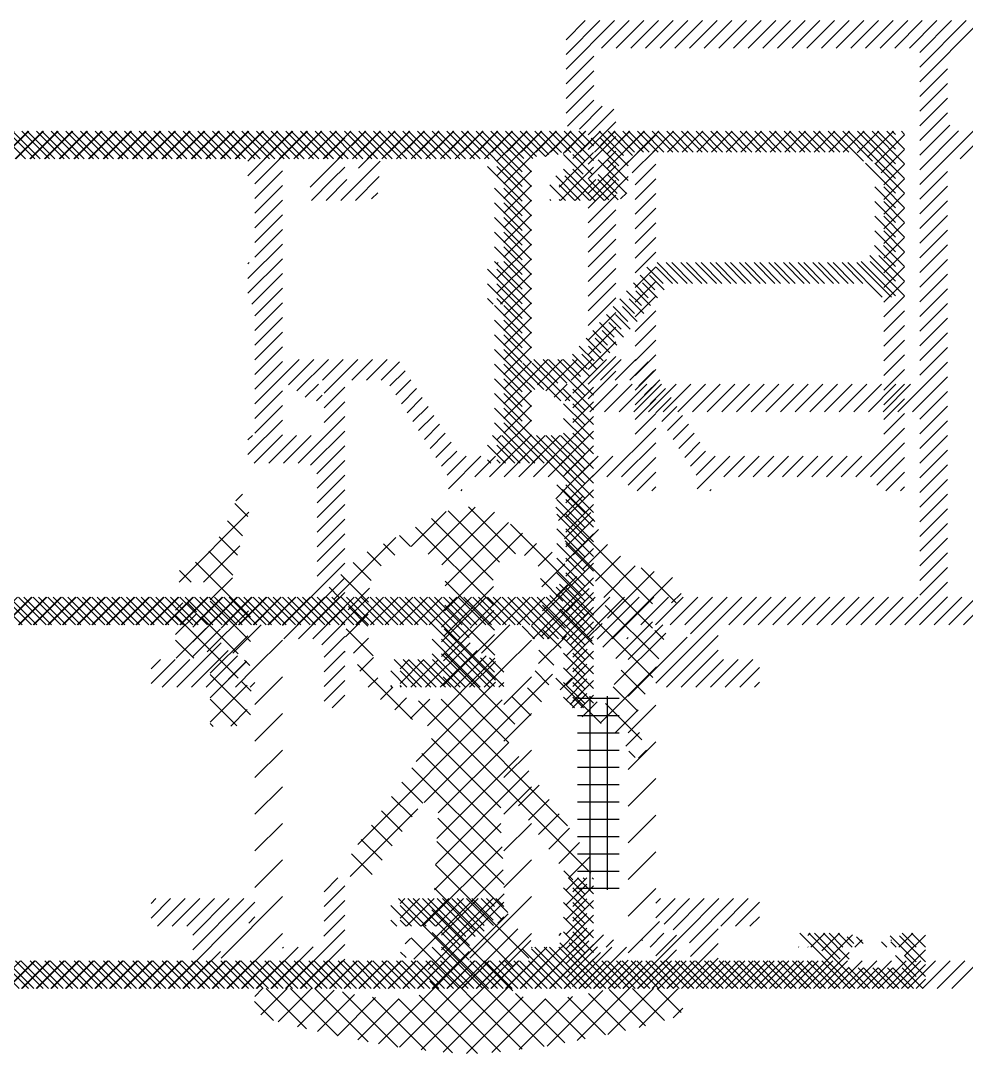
# Model space of a CAD drawing. Extents: x -0.04 to 2.29, y -0.5 to 2.03.
# Drawn here: x 0.5206 to 0.589, y 0.6793 to 0.754 of the extents above; entities that cross this region are included whole.
import ezdxf

# ---------------------------------------------------------------- set-up
doc = ezdxf.new("R2010")
doc.units = 0
doc.header["$LTSCALE"] = 0.1
doc.linetypes.add('AUSGEZOGEN', pattern=[0])
doc.layers.get('0').update_dxf_attribs({"linetype": 'AUSGEZOGEN'})
doc.layers.add('SCHRAFF', color=4, linetype='AUSGEZOGEN')

# ---------------------------------------------------------------- blocks, each defined once
blk = doc.blocks.new('*X')
at = {"color": 0}
for p, q in [((0.462, 0.7505), (0.4655, 0.754)), ((0.462, 0.75156), (0.46444, 0.754)), ((0.462, 0.752621), (0.463379, 0.754)), ((0.464561, 0.752), (0.466561, 0.754)), ((0.465622, 0.752), (0.467622, 0.754)), ((0.466682, 0.752), (0.468682, 0.754)), ((0.467743, 0.752), (0.469743, 0.754)), ((0.468804, 0.752), (0.470804, 0.754)), ((0.469864, 0.752), (0.471864, 0.754)), ((0.470925, 0.752), (0.472925, 0.754)), ((0.471986, 0.752), (0.473986, 0.754)), ((0.473046, 0.752), (0.475046, 0.754)), ((0.474107, 0.752), (0.476107, 0.754)), ((0.475168, 0.752), (0.477168, 0.754)), ((0.476228, 0.752), (0.478228, 0.754)), ((0.477289, 0.752), (0.479289, 0.754)), ((0.47835, 0.752), (0.48035, 0.754)), ((0.47941, 0.752), (0.48141, 0.754)), ((0.480471, 0.752), (0.482471, 0.754)), ((0.481532, 0.752), (0.483532, 0.754)), ((0.482592, 0.752), (0.484592, 0.754)), ((0.483653, 0.752), (0.485653, 0.754)), ((0.484714, 0.752), (0.486714, 0.754)), ((0.485774, 0.752), (0.487774, 0.754)), ((0.486835, 0.752), (0.488835, 0.754)), ((0.4876, 0.749583), (0.492017, 0.754)), ((0.4876, 0.750644), (0.490956, 0.754)), ((0.4876, 0.751704), (0.489896, 0.754)), ((0.462, 0.749439), (0.464, 0.751439)), ((0.462, 0.748378), (0.464, 0.750378)), ((0.4876, 0.748522), (0.4896, 0.750522)), ((0.462, 0.747318), (0.464, 0.749318)), ((0.4876, 0.747462), (0.4896, 0.749462)), ((0.4876, 0.746401), (0.4896, 0.748401)), ((0.462114, 0.746371), (0.464, 0.748257)), ((0.462963, 0.746159), (0.464612, 0.747808)), ((0.4636, 0.745736), (0.465461, 0.747596)), ((0.4876, 0.74534), (0.4896, 0.74734)), ((0.4636, 0.744675), (0.4656, 0.746675)), ((0.4876, 0.74428), (0.489767, 0.746447)), ((0.4636, 0.743614), (0.4656, 0.745614)), ((0.4876, 0.743219), (0.490401, 0.74602)), ((0.4876, 0.742158), (0.491442, 0.746)), ((0.490502, 0.744), (0.492502, 0.746)), ((0.501109, 0.744), (0.503109, 0.746)), ((0.502169, 0.744), (0.504169, 0.746)), ((0.50323, 0.744), (0.50523, 0.746)), ((0.504291, 0.744), (0.506291, 0.746)), ((0.505351, 0.744), (0.507351, 0.746)), ((0.506412, 0.744), (0.508412, 0.746)), ((0.507473, 0.744), (0.509473, 0.746)), ((0.508533, 0.744), (0.510533, 0.746)), ((0.509594, 0.744), (0.511594, 0.746)), ((0.510655, 0.744), (0.512655, 0.746)), ((0.511715, 0.744), (0.513715, 0.746)), ((0.512776, 0.744), (0.514776, 0.746)), ((0.513837, 0.744), (0.515837, 0.746)), ((0.514897, 0.744), (0.516897, 0.746)), ((0.515958, 0.744), (0.517958, 0.746)), ((0.517019, 0.744), (0.519019, 0.746)), ((0.518079, 0.744), (0.520079, 0.746)), ((0.51914, 0.744), (0.52114, 0.746)), ((0.520201, 0.744), (0.522201, 0.746)), ((0.521261, 0.744), (0.523261, 0.746)), ((0.522322, 0.744), (0.524322, 0.746)), ((0.523383, 0.744), (0.525383, 0.746)), ((0.524443, 0.744), (0.526443, 0.746)), ((0.525504, 0.744), (0.527504, 0.746)), ((0.526565, 0.744), (0.528565, 0.746)), ((0.527625, 0.744), (0.529625, 0.746)), ((0.528686, 0.744), (0.530686, 0.746)), ((0.529747, 0.744), (0.531747, 0.746)), ((0.530807, 0.744), (0.532807, 0.746)), ((0.531868, 0.744), (0.533868, 0.746)), ((0.532929, 0.744), (0.534929, 0.746)), ((0.533989, 0.744), (0.535989, 0.746)), ((0.53505, 0.744), (0.53705, 0.746)), ((0.536111, 0.744), (0.538111, 0.746)), ((0.537, 0.743829), (0.539171, 0.746)), ((0.537, 0.742768), (0.540232, 0.746)), ((0.5375, 0.742207), (0.541293, 0.746)), ((0.540524, 0.744171), (0.542353, 0.746)), ((0.541797, 0.744383), (0.543414, 0.746)), ((0.5425, 0.744025), (0.544, 0.745525)), ((0.5445, 0.744965), (0.545535, 0.746)), ((0.545, 0.743343), (0.547657, 0.746)), ((0.545, 0.744404), (0.546596, 0.746)), ((0.547156, 0.744439), (0.548717, 0.746)), ((0.548278, 0.7445), (0.549778, 0.746)), ((0.549339, 0.7445), (0.550839, 0.746)), ((0.550399, 0.7445), (0.551899, 0.746)), ((0.55146, 0.7445), (0.55296, 0.746)), ((0.552521, 0.7445), (0.554021, 0.746)), ((0.553581, 0.7445), (0.555081, 0.746)), ((0.554642, 0.7445), (0.556142, 0.746)), ((0.555702, 0.7445), (0.557202, 0.746)), ((0.556763, 0.7445), (0.558263, 0.746)), ((0.557824, 0.7445), (0.559324, 0.746)), ((0.558884, 0.7445), (0.560384, 0.746)), ((0.559945, 0.7445), (0.561445, 0.746)), ((0.561006, 0.7445), (0.562506, 0.746)), ((0.562066, 0.7445), (0.563566, 0.746)), ((0.563063, 0.744436), (0.564627, 0.746)), ((0.563814, 0.744127), (0.565688, 0.746)), ((0.564388, 0.743639), (0.5665, 0.745752)), ((1.3005, 0.742593), (1.303907, 0.746)), ((1.3005, 0.743653), (1.302847, 0.746)), ((1.3005, 0.744714), (1.301786, 0.746)), ((1.3005, 0.745775), (1.300725, 0.746)), ((1.302812, 0.743844), (1.304968, 0.746)), ((1.304529, 0.7445), (1.306029, 0.746)), ((1.305589, 0.7445), (1.307089, 0.746)), ((1.30665, 0.7445), (1.30815, 0.746)), ((1.307711, 0.7445), (1.309211, 0.746)), ((1.308771, 0.7445), (1.310271, 0.746)), ((1.309832, 0.7445), (1.311332, 0.746)), ((1.310893, 0.7445), (1.312393, 0.746)), ((1.311953, 0.7445), (1.313453, 0.746)), ((1.313014, 0.7445), (1.314514, 0.746)), ((1.314075, 0.7445), (1.315575, 0.746)), ((1.315135, 0.7445), (1.316635, 0.746)), ((1.316196, 0.7445), (1.317696, 0.746)), ((1.317256, 0.7445), (1.318756, 0.746)), ((1.318317, 0.7445), (1.319817, 0.746)), ((1.319378, 0.7445), (1.320878, 0.746)), ((1.320176, 0.744237), (1.321938, 0.746)), ((1.3205, 0.743501), (1.3225, 0.745501)), ((1.323, 0.74388), (1.32512, 0.746)), ((1.323, 0.74494), (1.32406, 0.746)), ((1.324655, 0.744474), (1.326181, 0.746)), ((1.325564, 0.744323), (1.327242, 0.746)), ((1.326474, 0.744171), (1.328302, 0.746)), ((1.327383, 0.74402), (1.329363, 0.746)), ((1.3275, 0.742016), (1.331484, 0.746)), ((1.3275, 0.743076), (1.330424, 0.746)), ((1.330545, 0.744), (1.332545, 0.746)), ((1.331606, 0.744), (1.333606, 0.746)), ((1.332666, 0.744), (1.334666, 0.746)), ((1.333727, 0.744), (1.335727, 0.746)), ((1.334788, 0.744), (1.336788, 0.746)), ((1.335848, 0.744), (1.337848, 0.746)), ((1.336909, 0.744), (1.338909, 0.746)), ((1.33797, 0.744), (1.33997, 0.746)), ((1.33903, 0.744), (1.34103, 0.746)), ((1.340091, 0.744), (1.342091, 0.746)), ((1.341152, 0.744), (1.343152, 0.746)), ((1.342212, 0.744), (1.344212, 0.746)), ((1.343273, 0.744), (1.345273, 0.746)), ((1.344334, 0.744), (1.346334, 0.746)), ((1.345394, 0.744), (1.347394, 0.746)), ((1.346455, 0.744), (1.348455, 0.746)), ((1.347516, 0.744), (1.349516, 0.746)), ((1.348576, 0.744), (1.350576, 0.746)), ((1.349637, 0.744), (1.351637, 0.746)), ((1.350698, 0.744), (1.352698, 0.746)), ((1.351758, 0.744), (1.353758, 0.746)), ((1.352819, 0.744), (1.354819, 0.746)), ((1.35388, 0.744), (1.35588, 0.746)), ((1.35494, 0.744), (1.35694, 0.746)), ((1.356001, 0.744), (1.358001, 0.746)), ((1.357062, 0.744), (1.359062, 0.746)), ((1.358122, 0.744), (1.360122, 0.746)), ((1.359183, 0.744), (1.361183, 0.746)), ((1.360244, 0.744), (1.362244, 0.746)), ((1.361304, 0.744), (1.363304, 0.746)), ((1.362365, 0.744), (1.364365, 0.746)), ((1.363426, 0.744), (1.365426, 0.746)), ((0.564797, 0.742988), (0.5665, 0.744691)), ((0.4636, 0.742554), (0.4656, 0.744554)), ((0.5425, 0.742965), (0.544, 0.744465)), ((1.3205, 0.74244), (1.322, 0.74394)), ((1.323091, 0.742909), (1.3245, 0.744319)), ((0.4636, 0.741493), (0.4656, 0.743493)), ((0.5375, 0.741147), (0.5395, 0.743147)), ((0.543096, 0.7425), (0.544, 0.743404)), ((0.543717, 0.741), (0.546561, 0.743844)), ((0.564997, 0.742127), (0.5665, 0.74363)), ((1.3005, 0.741532), (1.302656, 0.743688)), ((1.323742, 0.7425), (1.3245, 0.743258)), ((1.3275, 0.740955), (1.33, 0.743455)), ((0.4636, 0.740432), (0.4656, 0.742432)), ((0.4876, 0.741098), (0.4896, 0.743098)), ((0.5415, 0.741965), (0.5425, 0.742965)), ((0.541596, 0.741), (0.543096, 0.7425)), ((0.542657, 0.741), (0.544157, 0.7425)), ((0.544778, 0.741), (0.5465, 0.742722)), ((0.565, 0.74107), (0.5665, 0.74257)), ((1.320629, 0.741509), (1.322, 0.74288)), ((1.321221, 0.74104), (1.322681, 0.7425)), ((1.322242, 0.741), (1.323742, 0.7425)), ((1.323302, 0.741), (1.325075, 0.742773)), ((0.4876, 0.740037), (0.4896, 0.742037)), ((0.5375, 0.740086), (0.5395, 0.742086)), ((1.3005, 0.740471), (1.302, 0.741971)), ((1.324363, 0.741), (1.3255, 0.742137)), ((1.3275, 0.739894), (1.3295, 0.741894)), ((0.4636, 0.739372), (0.4656, 0.741372)), ((0.4876, 0.738976), (0.4896, 0.740976)), ((0.5375, 0.739025), (0.5395, 0.741025)), ((0.545941, 0.741103), (0.546397, 0.741559)), ((0.565, 0.740009), (0.5665, 0.741509)), ((1.3005, 0.739411), (1.302, 0.740911)), ((1.325424, 0.741), (1.3255, 0.741076)), ((0.4636, 0.738311), (0.4656, 0.740311)), ((0.565, 0.738948), (0.5665, 0.740448)), ((1.3275, 0.738834), (1.3295, 0.740834)), ((0.4876, 0.737916), (0.4896, 0.739916)), ((0.5375, 0.737965), (0.5395, 0.739965)), ((1.3005, 0.73835), (1.302, 0.73985)), ((1.3275, 0.737773), (1.3295, 0.739773)), ((0.4636, 0.73725), (0.4656, 0.73925)), ((0.4876, 0.736855), (0.4896, 0.738855)), ((0.5375, 0.736904), (0.5395, 0.738904)), ((0.565, 0.737888), (0.5665, 0.739388)), ((1.3005, 0.737289), (1.302, 0.738789)), ((1.3275, 0.736712), (1.3295, 0.738712)), ((0.4636, 0.73619), (0.4656, 0.73819)), ((0.565, 0.736827), (0.5665, 0.738327)), ((0.4876, 0.735794), (0.4896, 0.737794)), ((0.537, 0.735343), (0.5395, 0.737843)), ((0.565, 0.735766), (0.5665, 0.737266)), ((1.3005, 0.736229), (1.302021, 0.73775)), ((1.3275, 0.735652), (1.3295, 0.737652)), ((0.4636, 0.735129), (0.4656, 0.737129)), ((0.4876, 0.734734), (0.4896, 0.736734)), ((0.537, 0.734283), (0.5395, 0.736783)), ((0.537, 0.736404), (0.537096, 0.7365)), ((1.3005, 0.735168), (1.302359, 0.737027)), ((1.3005, 0.734107), (1.302984, 0.736592)), ((1.301453, 0.734), (1.303953, 0.7365)), ((1.303514, 0.735), (1.305014, 0.7365)), ((1.304575, 0.735), (1.306075, 0.7365)), ((1.305635, 0.735), (1.307135, 0.7365)), ((1.306696, 0.735), (1.308196, 0.7365)), ((1.307756, 0.735), (1.309256, 0.7365)), ((1.308817, 0.735), (1.310317, 0.7365)), ((1.309878, 0.735), (1.311378, 0.7365)), ((1.310938, 0.735), (1.312438, 0.7365)), ((1.311999, 0.735), (1.313499, 0.7365)), ((1.31306, 0.735), (1.31456, 0.7365)), ((1.31412, 0.735), (1.31562, 0.7365)), ((1.315181, 0.735), (1.316681, 0.7365)), ((1.316242, 0.735), (1.317742, 0.7365)), ((1.3275, 0.734591), (1.3295, 0.736591)), ((0.4636, 0.734068), (0.4656, 0.736068)), ((0.4876, 0.733673), (0.4896, 0.735673)), ((0.537278, 0.7335), (0.5395, 0.735722)), ((0.565, 0.734706), (0.5665, 0.736206)), ((1.317302, 0.735), (1.318473, 0.73617)), ((1.3275, 0.73353), (1.33, 0.73603)), ((0.4636, 0.733008), (0.4656, 0.735008)), ((0.565, 0.733645), (0.5665, 0.735145)), ((1.317898, 0.734535), (1.318962, 0.735599)), ((1.318388, 0.733964), (1.319452, 0.735028)), ((1.3275, 0.73247), (1.33, 0.73497)), ((0.4876, 0.732612), (0.4896, 0.734612)), ((0.5375, 0.732661), (0.5395, 0.734661)), ((1.318877, 0.733393), (1.319941, 0.734457)), ((0.4636, 0.731947), (0.4656, 0.733947)), ((0.4876, 0.731552), (0.4896, 0.733552)), ((0.5375, 0.731601), (0.5395, 0.733601)), ((0.565, 0.732584), (0.5665, 0.734084)), ((1.319367, 0.732822), (1.320431, 0.733886)), ((1.329591, 0.7335), (1.33, 0.733909)), ((0.4636, 0.730886), (0.4656, 0.732886)), ((0.565, 0.731524), (0.5665, 0.733024)), ((1.319856, 0.732251), (1.32092, 0.733315)), ((1.320346, 0.73168), (1.32141, 0.732743)), ((1.3275, 0.731409), (1.3295, 0.733409)), ((0.4876, 0.730491), (0.4896, 0.732491)), ((0.5375, 0.73054), (0.5395, 0.73254)), ((0.565, 0.730463), (0.5665, 0.731963)), ((1.320836, 0.731109), (1.321899, 0.732172)), ((1.3275, 0.730348), (1.3295, 0.732348)), ((0.4636, 0.729826), (0.4656, 0.731826)), ((0.4876, 0.729431), (0.4896, 0.731431)), ((0.5375, 0.729479), (0.5395, 0.731479)), ((1.321325, 0.730537), (1.322389, 0.731601)), ((1.3275, 0.729288), (1.3295, 0.731288)), ((0.4636, 0.728765), (0.4656, 0.730765)), ((0.565, 0.729402), (0.5665, 0.730902)), ((1.321815, 0.729966), (1.322878, 0.73103)), ((1.322304, 0.729395), (1.323368, 0.730459)), ((0.4636, 0.727704), (0.4656, 0.729704)), ((0.4876, 0.72837), (0.4896, 0.73037)), ((0.5375, 0.728419), (0.5395, 0.730419)), ((0.565, 0.728342), (0.5665, 0.729842)), ((1.322794, 0.728824), (1.323857, 0.729888)), ((1.3275, 0.728227), (1.3295, 0.730227)), ((0.485991, 0.7257), (0.4896, 0.729309)), ((0.5375, 0.727358), (0.5395, 0.729358)), ((0.5395, 0.728298), (0.540702, 0.7295)), ((0.539936, 0.727673), (0.541763, 0.7295)), ((0.540542, 0.727218), (0.542824, 0.7295)), ((0.542384, 0.728), (0.543884, 0.7295)), ((0.543445, 0.728), (0.544945, 0.7295)), ((0.544506, 0.728), (0.546006, 0.7295)), ((0.545566, 0.728), (0.547066, 0.7295)), ((0.546627, 0.728), (0.547951, 0.729324)), ((1.323283, 0.728253), (1.32453, 0.7295)), ((1.324091, 0.728), (1.325591, 0.7295)), ((1.324712, 0.7265), (1.327443, 0.729231)), ((1.324924, 0.727772), (1.326652, 0.7295)), ((1.3275, 0.727166), (1.3295, 0.729166)), ((0.4636, 0.726644), (0.4656, 0.728644)), ((0.487051, 0.7257), (0.4896, 0.728249)), ((0.5375, 0.726298), (0.5395, 0.728298)), ((0.547269, 0.727581), (0.548366, 0.728679)), ((0.565, 0.727281), (0.5665, 0.728781)), ((1.326592, 0.727319), (1.327499, 0.728226)), ((0.463717, 0.7257), (0.465717, 0.7277)), ((0.464778, 0.7257), (0.466778, 0.7277)), ((0.465838, 0.7257), (0.467838, 0.7277)), ((0.466899, 0.7257), (0.468899, 0.7277)), ((0.46796, 0.7257), (0.46996, 0.7277)), ((0.46902, 0.7257), (0.47102, 0.7277)), ((0.470081, 0.7257), (0.472081, 0.7277)), ((0.471142, 0.7257), (0.473142, 0.7277)), ((0.472202, 0.7257), (0.474202, 0.7277)), ((0.473263, 0.7257), (0.475263, 0.7277)), ((0.474324, 0.7257), (0.476324, 0.7277)), ((0.475384, 0.7257), (0.477384, 0.7277)), ((0.476445, 0.7257), (0.478445, 0.7277)), ((0.477506, 0.7257), (0.479506, 0.7277)), ((0.478566, 0.7257), (0.480566, 0.7277)), ((0.479627, 0.7257), (0.481627, 0.7277)), ((0.480688, 0.7257), (0.482688, 0.7277)), ((0.481748, 0.7257), (0.483748, 0.7277)), ((0.482809, 0.7257), (0.484809, 0.7277)), ((0.483869, 0.7257), (0.485869, 0.7277)), ((0.48493, 0.7257), (0.48693, 0.7277)), ((0.541148, 0.726764), (0.542096, 0.727712)), ((0.5425, 0.727055), (0.543445, 0.728)), ((0.5425, 0.725994), (0.544, 0.727494)), ((0.547684, 0.726936), (0.548781, 0.728033)), ((0.565, 0.72622), (0.5665, 0.72772)), ((1.323, 0.726909), (1.324091, 0.728)), ((1.3275, 0.726106), (1.3295, 0.728106)), ((0.4876, 0.725188), (0.4896, 0.727188)), ((0.5375, 0.725237), (0.5395, 0.727237)), ((0.541945, 0.7265), (0.542361, 0.726916)), ((0.548099, 0.72629), (0.549196, 0.727387)), ((0.548514, 0.725644), (0.549611, 0.726742)), ((1.323, 0.725848), (1.3245, 0.727348)), ((1.3275, 0.725045), (1.3295, 0.727045)), ((0.4876, 0.724127), (0.4896, 0.726127)), ((0.5375, 0.724176), (0.5395, 0.726176)), ((0.5425, 0.724934), (0.544, 0.726434)), ((0.548929, 0.724999), (0.550026, 0.726096)), ((0.565, 0.72516), (0.5665, 0.72666)), ((1.323, 0.724788), (1.3245, 0.726288)), ((1.323, 0.719484), (1.3295, 0.725984)), ((0.540627, 0.722), (0.544, 0.725373)), ((0.549344, 0.724353), (0.550441, 0.72545)), ((0.565, 0.724099), (0.5665, 0.725599)), ((1.323, 0.723727), (1.3245, 0.725227)), ((0.4876, 0.723067), (0.4896, 0.725067)), ((0.537, 0.722616), (0.5395, 0.725116)), ((0.549759, 0.723708), (0.550857, 0.724805)), ((0.562962, 0.721), (0.5665, 0.724538)), ((1.326576, 0.722), (1.3295, 0.724924)), ((0.4876, 0.722006), (0.4896, 0.724006)), ((0.537, 0.723676), (0.537324, 0.724)), ((0.537445, 0.722), (0.5395, 0.724055)), ((0.538506, 0.722), (0.540506, 0.724)), ((0.539566, 0.722), (0.541566, 0.724)), ((0.541534, 0.721846), (0.544, 0.724312)), ((0.550174, 0.723062), (0.551272, 0.724159)), ((1.323, 0.722666), (1.3245, 0.724166)), ((1.323, 0.720545), (1.326455, 0.724)), ((1.323, 0.721606), (1.325394, 0.724)), ((1.327637, 0.722), (1.329637, 0.724)), ((0.541974, 0.721226), (0.544, 0.723252)), ((0.550589, 0.722416), (0.551687, 0.723514)), ((0.564022, 0.721), (0.5665, 0.723478)), ((1.328698, 0.722), (1.33, 0.723302)), ((0.4876, 0.720945), (0.4896, 0.722945)), ((0.551004, 0.721771), (0.552102, 0.722868)), ((0.55142, 0.721125), (0.552794, 0.7225)), ((0.5515, 0.720145), (0.553855, 0.7225)), ((0.553416, 0.721), (0.554916, 0.7225)), ((0.554476, 0.721), (0.555976, 0.7225)), ((0.555537, 0.721), (0.557037, 0.7225)), ((0.556598, 0.721), (0.558098, 0.7225)), ((0.557658, 0.721), (0.559158, 0.7225)), ((0.558719, 0.721), (0.560219, 0.7225)), ((0.55978, 0.721), (0.56128, 0.7225)), ((0.56084, 0.721), (0.56234, 0.7225)), ((0.561901, 0.721), (0.563401, 0.7225)), ((0.5645, 0.720417), (0.5665, 0.722417)), ((1.329758, 0.722), (1.33, 0.722242)), ((0.4876, 0.719885), (0.4896, 0.721885)), ((0.542, 0.720191), (0.544, 0.722191)), ((0.4876, 0.718824), (0.4896, 0.720824)), ((0.542, 0.71913), (0.544, 0.72113)), ((0.565144, 0.72), (0.5665, 0.721356)), ((0.542, 0.71807), (0.544, 0.72007)), ((0.552416, 0.72), (0.5525, 0.720084)), ((0.566204, 0.72), (0.5665, 0.720296)), ((1.323, 0.718424), (1.325, 0.720424)), ((0.4876, 0.717763), (0.4896, 0.719763)), ((1.323, 0.717363), (1.325, 0.719363)), ((0.450802, 0.715967), (0.45334, 0.718505)), ((0.452021, 0.715418), (0.455421, 0.718818)), ((0.457183, 0.714846), (0.453484, 0.718546)), ((0.458347, 0.71545), (0.454948, 0.718849)), ((0.4876, 0.716703), (0.4896, 0.718703)), ((0.542, 0.717009), (0.544, 0.719009)), ((0.456732, 0.71353), (0.452276, 0.717986)), ((0.45302, 0.714649), (0.456827, 0.718457)), ((0.542, 0.715948), (0.544, 0.717948)), ((1.323, 0.716302), (1.325, 0.718302)), ((0.456773, 0.711721), (0.451119, 0.717375)), ((0.453259, 0.71312), (0.457835, 0.717697)), ((0.463173, 0.712392), (0.457972, 0.717593)), ((0.4876, 0.715642), (0.4896, 0.717642)), ((1.323, 0.715242), (1.325, 0.717242)), ((0.445228, 0.712161), (0.449686, 0.716619)), ((0.450759, 0.715967), (0.449962, 0.716764)), ((0.453218, 0.711311), (0.45884, 0.716934)), ((0.4876, 0.714581), (0.4896, 0.716581)), ((0.542, 0.714888), (0.544, 0.716888)), ((0.448619, 0.714571), (0.447606, 0.715584)), ((0.449604, 0.715354), (0.448805, 0.716154)), ((0.458998, 0.715324), (0.459868, 0.716194)), ((0.459996, 0.714554), (0.460991, 0.71555)), ((0.4876, 0.713521), (0.4896, 0.715521)), ((0.542, 0.713827), (0.544, 0.715827)), ((1.323, 0.714181), (1.325, 0.716181)), ((0.447908, 0.713514), (0.446608, 0.714815)), ((0.5395, 0.710266), (0.544, 0.714766)), ((1.323, 0.71312), (1.325, 0.71512)), ((0.460251, 0.713042), (0.461923, 0.714713)), ((0.4876, 0.71246), (0.4896, 0.71446)), ((1.323, 0.71206), (1.325, 0.71406)), ((0.447704, 0.711951), (0.44572, 0.713935)), ((0.456814, 0.709912), (0.453266, 0.71346)), ((0.461775, 0.712022), (0.460149, 0.713648)), ((0.4603, 0.711323), (0.462785, 0.713808)), ((0.486501, 0.7103), (0.4896, 0.713399)), ((0.539594, 0.7093), (0.544, 0.713706)), ((0.4456, 0.712287), (0.444858, 0.71303)), ((0.446235, 0.7114), (0.447781, 0.712946)), ((0.453176, 0.709503), (0.456743, 0.713069)), ((0.463147, 0.712402), (0.463665, 0.71292)), ((0.540655, 0.7093), (0.544, 0.712645)), ((1.323, 0.710999), (1.325036, 0.713035)), ((0.462, 0.708073), (0.466227, 0.7123)), ((0.462, 0.709134), (0.465166, 0.7123)), ((0.462, 0.710194), (0.464106, 0.7123)), ((0.462, 0.711255), (0.463045, 0.7123)), ((0.464258, 0.70927), (0.467288, 0.7123)), ((0.465348, 0.7093), (0.468348, 0.7123)), ((0.467409, 0.7103), (0.469409, 0.7123)), ((0.468469, 0.7103), (0.470469, 0.7123)), ((0.4685, 0.706088), (0.474712, 0.7123)), ((0.46953, 0.7103), (0.47153, 0.7123)), ((0.470591, 0.7103), (0.472591, 0.7123)), ((0.471, 0.709649), (0.473651, 0.7123)), ((0.473773, 0.7103), (0.475773, 0.7123)), ((0.474833, 0.7103), (0.476833, 0.7123)), ((0.475894, 0.7103), (0.477894, 0.7123)), ((0.476955, 0.7103), (0.478955, 0.7123)), ((0.478015, 0.7103), (0.480015, 0.7123)), ((0.479076, 0.7103), (0.481076, 0.7123)), ((0.480137, 0.7103), (0.482137, 0.7123)), ((0.481197, 0.7103), (0.483197, 0.7123)), ((0.482258, 0.7103), (0.484258, 0.7123)), ((0.483319, 0.7103), (0.485319, 0.7123)), ((0.484379, 0.7103), (0.486379, 0.7123)), ((0.48544, 0.7103), (0.48744, 0.7123)), ((0.487561, 0.7103), (0.4896, 0.712339)), ((0.488622, 0.7103), (0.490622, 0.7123)), ((0.489683, 0.7103), (0.491683, 0.7123)), ((0.490743, 0.7103), (0.492743, 0.7123)), ((0.50135, 0.7103), (0.50335, 0.7123)), ((0.502411, 0.7103), (0.504411, 0.7123)), ((0.503471, 0.7103), (0.505471, 0.7123)), ((0.504532, 0.7103), (0.506532, 0.7123)), ((0.505593, 0.7103), (0.507593, 0.7123)), ((0.506653, 0.7103), (0.508653, 0.7123)), ((0.507714, 0.7103), (0.509714, 0.7123)), ((0.508775, 0.7103), (0.510775, 0.7123)), ((0.509835, 0.7103), (0.511835, 0.7123)), ((0.510896, 0.7103), (0.512896, 0.7123)), ((0.511957, 0.7103), (0.513957, 0.7123)), ((0.513017, 0.7103), (0.515017, 0.7123)), ((0.514078, 0.7103), (0.516078, 0.7123)), ((0.515139, 0.7103), (0.517139, 0.7123)), ((0.516199, 0.7103), (0.518199, 0.7123)), ((0.51726, 0.7103), (0.51926, 0.7123)), ((0.518321, 0.7103), (0.520321, 0.7123)), ((0.519381, 0.7103), (0.521381, 0.7123)), ((0.520442, 0.7103), (0.522442, 0.7123)), ((0.521502, 0.7103), (0.523502, 0.7123)), ((0.522563, 0.7103), (0.524563, 0.7123)), ((0.523624, 0.7103), (0.525624, 0.7123)), ((0.524684, 0.7103), (0.526684, 0.7123)), ((0.525745, 0.7103), (0.527745, 0.7123)), ((0.526806, 0.7103), (0.528806, 0.7123)), ((0.527866, 0.7103), (0.529866, 0.7123)), ((0.528927, 0.7103), (0.530927, 0.7123)), ((0.529988, 0.7103), (0.531988, 0.7123)), ((0.531048, 0.7103), (0.533048, 0.7123)), ((0.532109, 0.7103), (0.534109, 0.7123)), ((0.533, 0.71013), (0.53517, 0.7123)), ((0.533, 0.70907), (0.53623, 0.7123)), ((0.535291, 0.7103), (0.537291, 0.7123)), ((0.536352, 0.7103), (0.538352, 0.7123)), ((0.537412, 0.7103), (0.539412, 0.7123)), ((0.538473, 0.7103), (0.540473, 0.7123)), ((1.323, 0.709938), (1.325497, 0.712436)), ((1.323, 0.707817), (1.327483, 0.7123)), ((1.323, 0.708878), (1.326422, 0.7123)), ((1.325544, 0.7093), (1.328544, 0.7123)), ((1.327604, 0.7103), (1.329604, 0.7123)), ((1.328665, 0.7103), (1.330665, 0.7123)), ((1.3295, 0.705832), (1.335968, 0.7123)), ((1.329726, 0.7103), (1.331726, 0.7123)), ((1.330786, 0.7103), (1.332786, 0.7123)), ((1.331847, 0.7103), (1.333847, 0.7123)), ((1.332, 0.709392), (1.334908, 0.7123)), ((1.335029, 0.7103), (1.337029, 0.7123)), ((1.33609, 0.7103), (1.33809, 0.7123)), ((1.33715, 0.7103), (1.33915, 0.7123)), ((1.338211, 0.7103), (1.340211, 0.7123)), ((1.339271, 0.7103), (1.341271, 0.7123)), ((1.340332, 0.7103), (1.342332, 0.7123)), ((1.341393, 0.7103), (1.343393, 0.7123)), ((1.342453, 0.7103), (1.344453, 0.7123)), ((1.343514, 0.7103), (1.345514, 0.7123)), ((1.344575, 0.7103), (1.346575, 0.7123)), ((1.345635, 0.7103), (1.347635, 0.7123)), ((1.346696, 0.7103), (1.348696, 0.7123)), ((1.347757, 0.7103), (1.349757, 0.7123)), ((1.348817, 0.7103), (1.350817, 0.7123)), ((1.349878, 0.7103), (1.351878, 0.7123)), ((1.350939, 0.7103), (1.352939, 0.7123)), ((1.351999, 0.7103), (1.353999, 0.7123)), ((1.35306, 0.7103), (1.35506, 0.7123)), ((1.354121, 0.7103), (1.356121, 0.7123)), ((1.355181, 0.7103), (1.357181, 0.7123)), ((1.356242, 0.7103), (1.358242, 0.7123)), ((1.357303, 0.7103), (1.359303, 0.7123)), ((1.358363, 0.7103), (1.360363, 0.7123)), ((1.359424, 0.7103), (1.361424, 0.7123)), ((1.360485, 0.7103), (1.362485, 0.7123)), ((1.361545, 0.7103), (1.363545, 0.7123)), ((1.362606, 0.7103), (1.364606, 0.7123)), ((1.363667, 0.7103), (1.365667, 0.7123)), ((0.446042, 0.709439), (0.447677, 0.711075)), ((0.447671, 0.710216), (0.446258, 0.71163)), ((0.453135, 0.707694), (0.456782, 0.71134)), ((0.456855, 0.708103), (0.453227, 0.711731)), ((0.460223, 0.709478), (0.461864, 0.71112)), ((0.461969, 0.710061), (0.460293, 0.711736)), ((0.541696, 0.709281), (0.544, 0.711584)), ((0.4665, 0.7078), (0.469, 0.7103)), ((0.535062, 0.710071), (0.535291, 0.7103)), ((0.535902, 0.708259), (0.537943, 0.7103)), ((0.542332, 0.708855), (0.544, 0.710524)), ((0.448046, 0.708073), (0.446099, 0.710021)), ((0.453094, 0.705885), (0.456821, 0.709612)), ((0.456896, 0.706294), (0.453188, 0.710003)), ((0.461654, 0.708608), (0.460312, 0.70995)), ((0.533, 0.708009), (0.535, 0.710009)), ((1.326604, 0.7093), (1.3275, 0.710196)), ((0.446614, 0.708243), (0.447721, 0.709351)), ((0.460009, 0.707496), (0.462023, 0.709511)), ((0.466409, 0.7093), (0.4665, 0.709391)), ((0.468879, 0.707527), (0.470758, 0.709406)), ((0.469273, 0.7058), (0.473, 0.709527)), ((0.531852, 0.7058), (0.535065, 0.709013)), ((0.5375, 0.707206), (0.5395, 0.709206)), ((0.5425, 0.707963), (0.544, 0.709463)), ((1.330529, 0.7058), (1.334, 0.709271)), ((0.446027, 0.708325), (0.446007, 0.708345)), ((0.458304, 0.703119), (0.453149, 0.708274)), ((0.461119, 0.707375), (0.460031, 0.708463)), ((0.462, 0.707012), (0.46353, 0.708542)), ((0.470333, 0.7058), (0.473, 0.708467)), ((0.532912, 0.7058), (0.53557, 0.708458)), ((0.533973, 0.7058), (0.536233, 0.70806)), ((0.5425, 0.706902), (0.544, 0.708402)), ((1.323, 0.706756), (1.3245, 0.708256)), ((1.33159, 0.7058), (1.334, 0.70821)), ((0.450896, 0.703455), (0.446921, 0.707431)), ((0.447092, 0.706954), (0.448084, 0.707946)), ((0.451981, 0.703004), (0.45686, 0.707883)), ((0.462, 0.705952), (0.4635, 0.707452)), ((0.4685, 0.707149), (0.468879, 0.707527)), ((0.471394, 0.7058), (0.473394, 0.7078)), ((0.472455, 0.7058), (0.474455, 0.7078)), ((0.473515, 0.7058), (0.475515, 0.7078)), ((0.53, 0.70713), (0.53067, 0.7078)), ((0.53, 0.70607), (0.53173, 0.7078)), ((0.530791, 0.7058), (0.532791, 0.7078)), ((0.535034, 0.7058), (0.536896, 0.707662)), ((0.5425, 0.705842), (0.544, 0.707342)), ((1.3295, 0.706892), (1.330519, 0.707911)), ((1.33265, 0.7058), (1.33465, 0.7078)), ((1.333711, 0.7058), (1.335711, 0.7078)), ((1.334771, 0.7058), (1.336771, 0.7078)), ((0.451741, 0.69746), (0.461025, 0.706744)), ((0.45785, 0.701805), (0.453109, 0.706546)), ((0.46075, 0.705976), (0.45976, 0.706966)), ((0.4665, 0.705149), (0.4685, 0.707149)), ((0.474576, 0.7058), (0.476, 0.707224)), ((0.536094, 0.7058), (0.5375, 0.707206)), ((0.5375, 0.704554), (0.5395, 0.706554)), ((1.323, 0.705696), (1.3245, 0.707196)), ((1.335832, 0.7058), (1.337, 0.706968)), ((0.447698, 0.705792), (0.448384, 0.706478)), ((0.451154, 0.700409), (0.456899, 0.706155)), ((0.462, 0.704891), (0.4635, 0.706391)), ((0.475637, 0.7058), (0.476, 0.706163)), ((0.537155, 0.7058), (0.5375, 0.706145)), ((0.5425, 0.704781), (0.544, 0.706281)), ((1.323, 0.704635), (1.3245, 0.706135)), ((1.336893, 0.7058), (1.337, 0.705907)), ((0.448573, 0.704899), (0.449466, 0.705792)), ((0.459442, 0.703748), (0.458105, 0.705085)), ((0.460234, 0.704725), (0.459208, 0.705751)), ((0.462469, 0.7043), (0.4635, 0.705331)), ((0.46375, 0.69115), (0.46375, 0.70515)), ((0.465, 0.69115), (0.465, 0.70515)), ((0.54308, 0.7043), (0.544, 0.70522)), ((1.323726, 0.7043), (1.3245, 0.705074)), ((0.446938, 0.694426), (0.457385, 0.704872)), ((0.449606, 0.704164), (0.45046, 0.705018)), ((0.450737, 0.703527), (0.452141, 0.704932)), ((0.463788, 0.692332), (0.451321, 0.704799)), ((0.46211, 0.695777), (0.452961, 0.704926)), ((0.462834, 0.705), (0.465834, 0.705)), ((0.4665, 0.702497), (0.4685, 0.704497)), ((0.462834, 0.70375), (0.465834, 0.70375)), ((0.5375, 0.701902), (0.5395, 0.703902)), ((0.457273, 0.697078), (0.452277, 0.702075)), ((0.462834, 0.7025), (0.465834, 0.7025)), ((0.676887, 0.701636), (0.677578, 0.702327)), ((0.452757, 0.696709), (0.457851, 0.701803)), ((0.4665, 0.699845), (0.4685, 0.701845)), ((0.673683, 0.696664), (0.678729, 0.70171)), ((0.679416, 0.699443), (0.676887, 0.701971)), ((0.457319, 0.695265), (0.451576, 0.701008)), ((0.452658, 0.694842), (0.458589, 0.700773)), ((0.462834, 0.70125), (0.465834, 0.70125)), ((0.5375, 0.699251), (0.5395, 0.701251)), ((0.670984, 0.6975), (0.674699, 0.701215)), ((0.676713, 0.696842), (0.672846, 0.700709)), ((0.674898, 0.700425), (0.674234, 0.701088)), ((0.457418, 0.693398), (0.450845, 0.699971)), ((0.462834, 0.7), (0.465834, 0.7)), ((0.665671, 0.699258), (0.666251, 0.699839)), ((0.668181, 0.696465), (0.672266, 0.700551)), ((0.676203, 0.695584), (0.6715, 0.700287)), ((0.672871, 0.69762), (0.675518, 0.700267)), ((0.681384, 0.693939), (0.675056, 0.700267)), ((0.675795, 0.697008), (0.679171, 0.700384)), ((0.683823, 0.693267), (0.676823, 0.700267)), ((0.45256, 0.692976), (0.45932, 0.699736)), ((0.4665, 0.697194), (0.4685, 0.699194)), ((0.666522, 0.698342), (0.667509, 0.699329)), ((0.669617, 0.696867), (0.666992, 0.699492)), ((0.6675, 0.697552), (0.669165, 0.699217)), ((0.670825, 0.697427), (0.66906, 0.699192)), ((0.672033, 0.697987), (0.670295, 0.699724)), ((0.451643, 0.697405), (0.450115, 0.698934)), ((0.458567, 0.697216), (0.460051, 0.698699)), ((0.462834, 0.69875), (0.465834, 0.69875)), ((0.5375, 0.696599), (0.5395, 0.698599)), ((0.666158, 0.698559), (0.665716, 0.699)), ((0.677292, 0.696737), (0.679574, 0.699019)), ((0.450871, 0.696409), (0.449384, 0.697897)), ((0.459293, 0.696174), (0.460782, 0.697662)), ((0.67845, 0.696128), (0.680264, 0.697941)), ((0.446385, 0.692105), (0.451288, 0.697008)), ((0.450146, 0.695367), (0.448653, 0.69686)), ((0.462834, 0.6975), (0.465834, 0.6975)), ((0.679343, 0.695253), (0.681108, 0.697018)), ((0.457517, 0.691532), (0.452736, 0.696313)), ((0.460019, 0.695132), (0.461512, 0.696625)), ((0.462834, 0.69625), (0.465834, 0.69625)), ((0.4665, 0.694542), (0.4685, 0.696542)), ((0.671449, 0.693267), (0.668165, 0.696551)), ((0.668648, 0.695164), (0.669747, 0.696263)), ((0.674332, 0.695545), (0.67541, 0.696623)), ((0.680378, 0.694521), (0.682202, 0.696344)), ((0.44942, 0.694325), (0.447922, 0.695823)), ((0.452482, 0.69113), (0.457284, 0.695933)), ((0.460744, 0.694089), (0.462243, 0.695588)), ((0.5375, 0.693947), (0.5395, 0.695947)), ((0.676434, 0.693585), (0.67412, 0.6959)), ((0.675159, 0.694604), (0.676175, 0.695621)), ((0.678245, 0.693542), (0.676224, 0.695564)), ((0.681515, 0.69389), (0.683427, 0.695801)), ((0.685096, 0.693762), (0.682775, 0.696083)), ((0.448694, 0.693283), (0.447191, 0.694786)), ((0.457783, 0.689498), (0.452647, 0.694634)), ((0.462834, 0.695), (0.465834, 0.695)), ((0.669546, 0.694294), (0.670424, 0.695173)), ((0.676121, 0.693799), (0.677119, 0.694797)), ((0.682844, 0.69345), (0.684616, 0.695223)), ((0.451649, 0.688529), (0.457373, 0.694254)), ((0.46147, 0.693047), (0.462974, 0.694551)), ((0.4665, 0.69189), (0.4685, 0.69389)), ((0.670603, 0.693584), (0.671444, 0.694425)), ((0.677385, 0.693295), (0.678208, 0.694118)), ((0.684428, 0.693267), (0.685204, 0.694043)), ((0.447968, 0.692241), (0.446469, 0.69374)), ((0.462196, 0.692005), (0.463691, 0.693501)), ((0.462834, 0.69375), (0.465834, 0.69375)), ((0.5375, 0.691296), (0.5395, 0.693296)), ((0.450999, 0.686112), (0.457462, 0.692575)), ((0.45932, 0.686193), (0.452558, 0.692955)), ((0.462496, 0.691856), (0.46185, 0.692502)), ((0.462834, 0.6925), (0.465834, 0.6925)), ((0.462, 0.691103), (0.462897, 0.692)), ((0.5425, 0.690992), (0.543508, 0.692)), ((1.323, 0.690847), (1.324153, 0.692)), ((1.323, 0.691907), (1.323093, 0.692)), ((0.452032, 0.685377), (0.457515, 0.69086)), ((0.458157, 0.685588), (0.45248, 0.691265)), ((0.462, 0.690042), (0.4635, 0.691542)), ((0.462834, 0.69125), (0.465834, 0.69125)), ((0.4665, 0.689239), (0.4685, 0.691239)), ((0.5425, 0.689932), (0.544, 0.691432)), ((1.323, 0.689786), (1.3245, 0.691286)), ((0.462, 0.688981), (0.4635, 0.690481)), ((0.4685, 0.689117), (0.469883, 0.6905)), ((0.4685, 0.690178), (0.468822, 0.6905)), ((0.46909, 0.688646), (0.470943, 0.6905)), ((0.469753, 0.688248), (0.472004, 0.6905)), ((0.470415, 0.687851), (0.473065, 0.6905)), ((0.470929, 0.687304), (0.474125, 0.6905)), ((0.473186, 0.6885), (0.475186, 0.6905)), ((0.474247, 0.6885), (0.476, 0.690253)), ((0.53, 0.69016), (0.53034, 0.6905)), ((0.53, 0.689099), (0.531401, 0.6905)), ((0.530462, 0.6885), (0.532462, 0.6905)), ((0.531265, 0.684), (0.5375, 0.690235)), ((0.531522, 0.6885), (0.533522, 0.6905)), ((0.532583, 0.6885), (0.534583, 0.6905)), ((0.533, 0.687856), (0.535644, 0.6905)), ((0.533, 0.686796), (0.536704, 0.6905)), ((0.535054, 0.686198), (0.5395, 0.690644)), ((0.5425, 0.688871), (0.544, 0.690371)), ((1.323, 0.688725), (1.3245, 0.690225)), ((1.3295, 0.689922), (1.330078, 0.6905)), ((1.329587, 0.688948), (1.331139, 0.6905)), ((1.33025, 0.68855), (1.332199, 0.6905)), ((1.330913, 0.688152), (1.33326, 0.6905)), ((1.331574, 0.687753), (1.334321, 0.6905)), ((1.331985, 0.687104), (1.335381, 0.6905)), ((1.334442, 0.6885), (1.336442, 0.6905)), ((0.448431, 0.680008), (0.457818, 0.689395)), ((0.458144, 0.683833), (0.452284, 0.689693)), ((0.462, 0.687921), (0.4635, 0.689421)), ((1.335503, 0.6885), (1.337, 0.689997)), ((0.4665, 0.686587), (0.468758, 0.688845)), ((0.475307, 0.6885), (0.476, 0.689193)), ((0.537064, 0.688738), (0.5375, 0.689174)), ((0.542477, 0.687788), (0.544, 0.68931)), ((1.323, 0.687665), (1.3245, 0.689165)), ((1.336563, 0.6885), (1.337, 0.688937)), ((0.449944, 0.679753), (0.458513, 0.688322)), ((0.460413, 0.679796), (0.451662, 0.688547)), ((0.462, 0.68686), (0.4635, 0.68836)), ((0.471, 0.686314), (0.473, 0.688314)), ((0.537508, 0.686), (0.5395, 0.687992)), ((0.53975, 0.684), (0.544, 0.68825)), ((0.558842, 0.684), (0.562728, 0.687886)), ((0.5595, 0.68784), (0.55966, 0.688)), ((0.559721, 0.687), (0.560721, 0.688)), ((0.5605, 0.686719), (0.561781, 0.688)), ((0.566085, 0.687), (0.567085, 0.688)), ((1.299, 0.686999), (1.300001, 0.688)), ((1.303426, 0.684), (1.307426, 0.688)), ((1.304304, 0.687), (1.305304, 0.688)), ((1.3045, 0.686135), (1.306365, 0.688)), ((1.323, 0.686604), (1.3245, 0.688104)), ((1.332, 0.686058), (1.334, 0.688058)), ((0.450355, 0.687236), (0.450738, 0.687618)), ((0.458836, 0.679606), (0.450787, 0.687655)), ((0.451521, 0.679563), (0.459442, 0.687484)), ((0.462, 0.685799), (0.463659, 0.687459)), ((0.468565, 0.686), (0.470415, 0.687851)), ((0.469747, 0.684), (0.473, 0.687253)), ((0.540811, 0.684), (0.544, 0.687189)), ((0.562903, 0.687), (0.563435, 0.687532)), ((0.5655, 0.687476), (0.565548, 0.687524)), ((0.5665, 0.686355), (0.568, 0.687855)), ((1.299, 0.685938), (1.300874, 0.687813)), ((1.301122, 0.687), (1.3015, 0.687378)), ((1.3035, 0.687256), (1.303987, 0.687744)), ((1.321457, 0.684), (1.324772, 0.687315)), ((0.450428, 0.686246), (0.450034, 0.68664)), ((0.462028, 0.684766), (0.464285, 0.687023)), ((0.462472, 0.68415), (0.465322, 0.687)), ((0.463383, 0.684), (0.466383, 0.687)), ((0.532326, 0.684), (0.535, 0.686674)), ((0.537629, 0.684), (0.540629, 0.687)), ((0.53869, 0.684), (0.541712, 0.687023)), ((0.5395, 0.686932), (0.539568, 0.687)), ((0.559903, 0.684), (0.5625, 0.686597)), ((0.565206, 0.684), (0.568, 0.686794)), ((1.307486, 0.687), (1.3075, 0.687014)), ((1.322517, 0.684), (1.325517, 0.687)), ((1.323578, 0.684), (1.326578, 0.687)), ((1.324639, 0.684), (1.3275, 0.686861)), ((1.331003, 0.684), (1.334, 0.686997)), ((0.464443, 0.684), (0.4665, 0.686057)), ((0.465504, 0.684), (0.467504, 0.686)), ((0.466565, 0.684), (0.468565, 0.686)), ((0.467625, 0.684), (0.469625, 0.686)), ((0.468686, 0.684), (0.470686, 0.686)), ((0.470807, 0.684), (0.473, 0.686193)), ((0.471868, 0.684), (0.473868, 0.686)), ((0.472929, 0.684), (0.474929, 0.686)), ((0.473989, 0.684), (0.475989, 0.686)), ((0.47505, 0.684), (0.47705, 0.686)), ((0.476111, 0.684), (0.478111, 0.686)), ((0.477171, 0.684), (0.479171, 0.686)), ((0.478232, 0.684), (0.480232, 0.686)), ((0.479293, 0.684), (0.481293, 0.686)), ((0.480353, 0.684), (0.482353, 0.686)), ((0.481414, 0.684), (0.483414, 0.686)), ((0.482475, 0.684), (0.484475, 0.686)), ((0.483535, 0.684), (0.485535, 0.686)), ((0.484596, 0.684), (0.486596, 0.686)), ((0.485657, 0.684), (0.487657, 0.686)), ((0.486717, 0.684), (0.488717, 0.686)), ((0.487778, 0.684), (0.489778, 0.686)), ((0.488839, 0.684), (0.490839, 0.686)), ((0.489899, 0.684), (0.491899, 0.686)), ((0.501566, 0.684), (0.503566, 0.686)), ((0.502627, 0.684), (0.504627, 0.686)), ((0.503688, 0.684), (0.505688, 0.686)), ((0.504748, 0.684), (0.506748, 0.686)), ((0.505809, 0.684), (0.507809, 0.686)), ((0.50687, 0.684), (0.50887, 0.686)), ((0.50793, 0.684), (0.50993, 0.686)), ((0.508991, 0.684), (0.510991, 0.686)), ((0.510052, 0.684), (0.512052, 0.686)), ((0.511112, 0.684), (0.513112, 0.686)), ((0.512173, 0.684), (0.514173, 0.686)), ((0.513234, 0.684), (0.515234, 0.686)), ((0.514294, 0.684), (0.516294, 0.686)), ((0.515355, 0.684), (0.517355, 0.686)), ((0.516416, 0.684), (0.518416, 0.686)), ((0.517476, 0.684), (0.519476, 0.686)), ((0.518537, 0.684), (0.520537, 0.686)), ((0.519598, 0.684), (0.521598, 0.686)), ((0.520658, 0.684), (0.522658, 0.686)), ((0.521719, 0.684), (0.523719, 0.686)), ((0.52278, 0.684), (0.52478, 0.686)), ((0.52384, 0.684), (0.52584, 0.686)), ((0.524901, 0.684), (0.526901, 0.686)), ((0.525962, 0.684), (0.527962, 0.686)), ((0.527022, 0.684), (0.529022, 0.686)), ((0.528083, 0.684), (0.530083, 0.686)), ((0.529144, 0.684), (0.531144, 0.686)), ((0.530204, 0.684), (0.532204, 0.686)), ((0.533386, 0.684), (0.535386, 0.686)), ((0.534447, 0.684), (0.536447, 0.686)), ((0.535508, 0.684), (0.537508, 0.686)), ((0.536568, 0.684), (0.538568, 0.686)), ((0.541872, 0.684), (0.544, 0.686128)), ((0.542932, 0.684), (0.544932, 0.686)), ((0.543993, 0.684), (0.545993, 0.686)), ((0.545054, 0.684), (0.547054, 0.686)), ((0.546114, 0.684), (0.548114, 0.686)), ((0.547175, 0.684), (0.549175, 0.686)), ((0.548235, 0.684), (0.550235, 0.686)), ((0.549296, 0.684), (0.551296, 0.686)), ((0.550357, 0.684), (0.552357, 0.686)), ((0.551417, 0.684), (0.553417, 0.686)), ((0.552478, 0.684), (0.554478, 0.686)), ((0.553539, 0.684), (0.555539, 0.686)), ((0.554599, 0.684), (0.556599, 0.686)), ((0.55566, 0.684), (0.55766, 0.686)), ((0.556721, 0.684), (0.558721, 0.686)), ((0.557781, 0.684), (0.559781, 0.686)), ((0.566267, 0.684), (0.568, 0.685733)), ((1.299, 0.684878), (1.3005, 0.686378)), ((1.304486, 0.684), (1.3065, 0.686014)), ((1.305547, 0.684), (1.307547, 0.686)), ((1.306608, 0.684), (1.308608, 0.686)), ((1.307668, 0.684), (1.309668, 0.686)), ((1.308729, 0.684), (1.310729, 0.686)), ((1.30979, 0.684), (1.31179, 0.686)), ((1.31085, 0.684), (1.31285, 0.686)), ((1.311911, 0.684), (1.313911, 0.686)), ((1.312971, 0.684), (1.314971, 0.686)), ((1.314032, 0.684), (1.316032, 0.686)), ((1.315093, 0.684), (1.317093, 0.686)), ((1.316153, 0.684), (1.318153, 0.686)), ((1.317214, 0.684), (1.319214, 0.686)), ((1.318275, 0.684), (1.320275, 0.686)), ((1.319335, 0.684), (1.321335, 0.686)), ((1.320396, 0.684), (1.322396, 0.686)), ((1.325699, 0.684), (1.327699, 0.686)), ((1.32676, 0.684), (1.32876, 0.686)), ((1.327821, 0.684), (1.329821, 0.686)), ((1.328881, 0.684), (1.330881, 0.686)), ((1.329942, 0.684), (1.331942, 0.686)), ((1.332063, 0.684), (1.334063, 0.686)), ((1.333124, 0.684), (1.335124, 0.686)), ((1.334185, 0.684), (1.336185, 0.686)), ((1.335245, 0.684), (1.337245, 0.686)), ((1.336306, 0.684), (1.338306, 0.686)), ((1.337367, 0.684), (1.339367, 0.686)), ((1.338427, 0.684), (1.340427, 0.686)), ((1.339488, 0.684), (1.341488, 0.686)), ((1.340549, 0.684), (1.342549, 0.686)), ((1.341609, 0.684), (1.343609, 0.686)), ((1.34267, 0.684), (1.34467, 0.686)), ((1.343731, 0.684), (1.345731, 0.686)), ((1.344791, 0.684), (1.346791, 0.686)), ((1.345852, 0.684), (1.347852, 0.686)), ((1.346913, 0.684), (1.348913, 0.686)), ((1.347973, 0.684), (1.349973, 0.686)), ((1.349034, 0.684), (1.351034, 0.686)), ((1.350095, 0.684), (1.352095, 0.686)), ((1.351155, 0.684), (1.353155, 0.686)), ((1.352216, 0.684), (1.354216, 0.686)), ((1.353277, 0.684), (1.355277, 0.686)), ((1.354337, 0.684), (1.356337, 0.686)), ((1.355398, 0.684), (1.357398, 0.686)), ((1.356459, 0.684), (1.358459, 0.686)), ((1.357519, 0.684), (1.359519, 0.686)), ((1.35858, 0.684), (1.36058, 0.686)), ((1.359641, 0.684), (1.361641, 0.686)), ((1.360701, 0.684), (1.362701, 0.686)), ((1.361762, 0.684), (1.363762, 0.686)), ((1.362823, 0.684), (1.364823, 0.686)), ((1.363883, 0.684), (1.365883, 0.686)), ((0.560963, 0.684), (0.5625, 0.685537)), ((0.562024, 0.684), (0.563524, 0.6855)), ((0.563085, 0.684), (0.564585, 0.6855)), ((0.564145, 0.684), (0.565645, 0.6855)), ((1.299183, 0.684), (1.300683, 0.6855)), ((1.300244, 0.684), (1.301744, 0.6855)), ((1.301304, 0.684), (1.302804, 0.6855)), ((1.302365, 0.684), (1.303865, 0.6855)), ((0.457254, 0.67942), (0.452145, 0.684529)), ((0.453117, 0.679392), (0.457922, 0.684196)), ((0.567327, 0.684), (0.568, 0.684673)), ((0.439483, 0.683435), (0.440048, 0.684)), ((0.439911, 0.682096), (0.441816, 0.684)), ((0.443225, 0.681074), (0.4403, 0.684)), ((0.441179, 0.681595), (0.443584, 0.684)), ((0.445493, 0.680574), (0.442068, 0.684)), ((0.44257, 0.681219), (0.445224, 0.683873)), ((0.447685, 0.68015), (0.443835, 0.684)), ((0.444019, 0.680899), (0.446691, 0.683571)), ((0.449837, 0.679766), (0.445839, 0.683764)), ((0.455594, 0.679312), (0.451387, 0.683519)), ((0.454806, 0.679312), (0.458899, 0.683406)), ((0.461905, 0.680072), (0.458345, 0.683633)), ((0.458608, 0.679579), (0.462457, 0.683428)), ((0.460626, 0.67983), (0.464651, 0.683854)), ((0.462808, 0.680244), (0.466565, 0.684)), ((0.466309, 0.680972), (0.463636, 0.683645)), ((0.46502, 0.680687), (0.468332, 0.684)), ((0.467757, 0.681291), (0.465125, 0.683924)), ((0.469128, 0.681688), (0.466816, 0.684)), ((0.467288, 0.681188), (0.470085, 0.683985)), ((0.470318, 0.682266), (0.468584, 0.684)), ((0.440832, 0.6817), (0.439474, 0.683058)), ((0.445467, 0.68058), (0.448228, 0.683341)), ((0.446945, 0.68029), (0.449901, 0.683247)), ((0.451847, 0.679524), (0.448001, 0.68337)), ((0.453799, 0.67934), (0.449891, 0.683247)), ((0.456634, 0.679373), (0.460525, 0.683264)), ((0.463391, 0.680354), (0.460483, 0.683262)), ((0.464861, 0.680652), (0.462127, 0.683386)), ((0.469747, 0.681879), (0.470448, 0.68258)), ((0.667982, 0.669749), (0.66918, 0.670948)), ((0.668267, 0.668267), (0.670935, 0.670935)), ((0.6717, 0.668267), (0.668797, 0.671171)), ((0.670035, 0.668267), (0.672667, 0.670899)), ((0.67121, 0.670525), (0.670512, 0.671224)), ((0.671802, 0.668267), (0.674519, 0.670983)), ((0.672756, 0.670746), (0.672371, 0.671132)), ((0.673343, 0.668039), (0.676328, 0.671025)), ((0.674914, 0.670356), (0.674095, 0.671175)), ((0.679842, 0.667196), (0.675855, 0.671183)), ((0.678387, 0.666013), (0.683447, 0.671073)), ((0.684068, 0.670041), (0.68313, 0.670979)), ((0.669933, 0.668267), (0.668001, 0.670199)), ((0.675968, 0.665767), (0.671454, 0.670281)), ((0.672887, 0.665816), (0.677244, 0.670173)), ((0.675887, 0.667615), (0.673215, 0.670288)), ((0.677004, 0.668267), (0.674944, 0.670326)), ((0.678387, 0.667781), (0.681007, 0.6704)), ((0.681669, 0.668905), (0.680333, 0.670241)), ((0.682818, 0.669524), (0.681746, 0.670596)), ((0.684269, 0.670127), (0.684753, 0.670611)), ((0.677106, 0.668267), (0.678713, 0.669874)), ((0.680635, 0.668171), (0.678902, 0.669904)), ((0.668165, 0.668267), (0.667939, 0.668492)), ((0.6742, 0.665767), (0.672887, 0.66708)), ((0.674606, 0.665767), (0.676106, 0.667267)), ((0.676887, 0.666615), (0.676236, 0.667267)), ((0.676374, 0.665767), (0.676887, 0.666281)), ((0.679232, 0.666039), (0.678387, 0.666883))]:
    blk.add_line(p, q, dxfattribs=at)

msp = doc.modelspace()

# ---------------------------------------------------------------- block references
at = {"layer": 'SCHRAFF', "color": 0, "xscale": -1, "rotation": 270}
msp.add_blockref('*X', (-0.134, 0.035), dxfattribs=at)
msp.add_blockref('*X', (-0.134, 0.035), dxfattribs=at)
at = {"layer": 'SCHRAFF', "color": 0}
for p in [(0, 0), (0, 0), (0, 0), (0, 0), (0.018, 0), (0.018, 0), (0.018, 0), (0.018, 0), (0.018, 0), (0.018, 0), (0.018, 0), (0.098007, 0), (0.098007, 0), (0.098007, 0), (0.098007, 0), (0.098007, 0)]:
    msp.add_blockref('*X', p, dxfattribs=at)
at = {"layer": 'SCHRAFF', "color": 0, "xscale": -1}
for p in [(1.884334, 0), (1.885, 0), (1.885, 0)]:
    msp.add_blockref('*X', p, dxfattribs=at)

doc.saveas('drawing.dxf')
